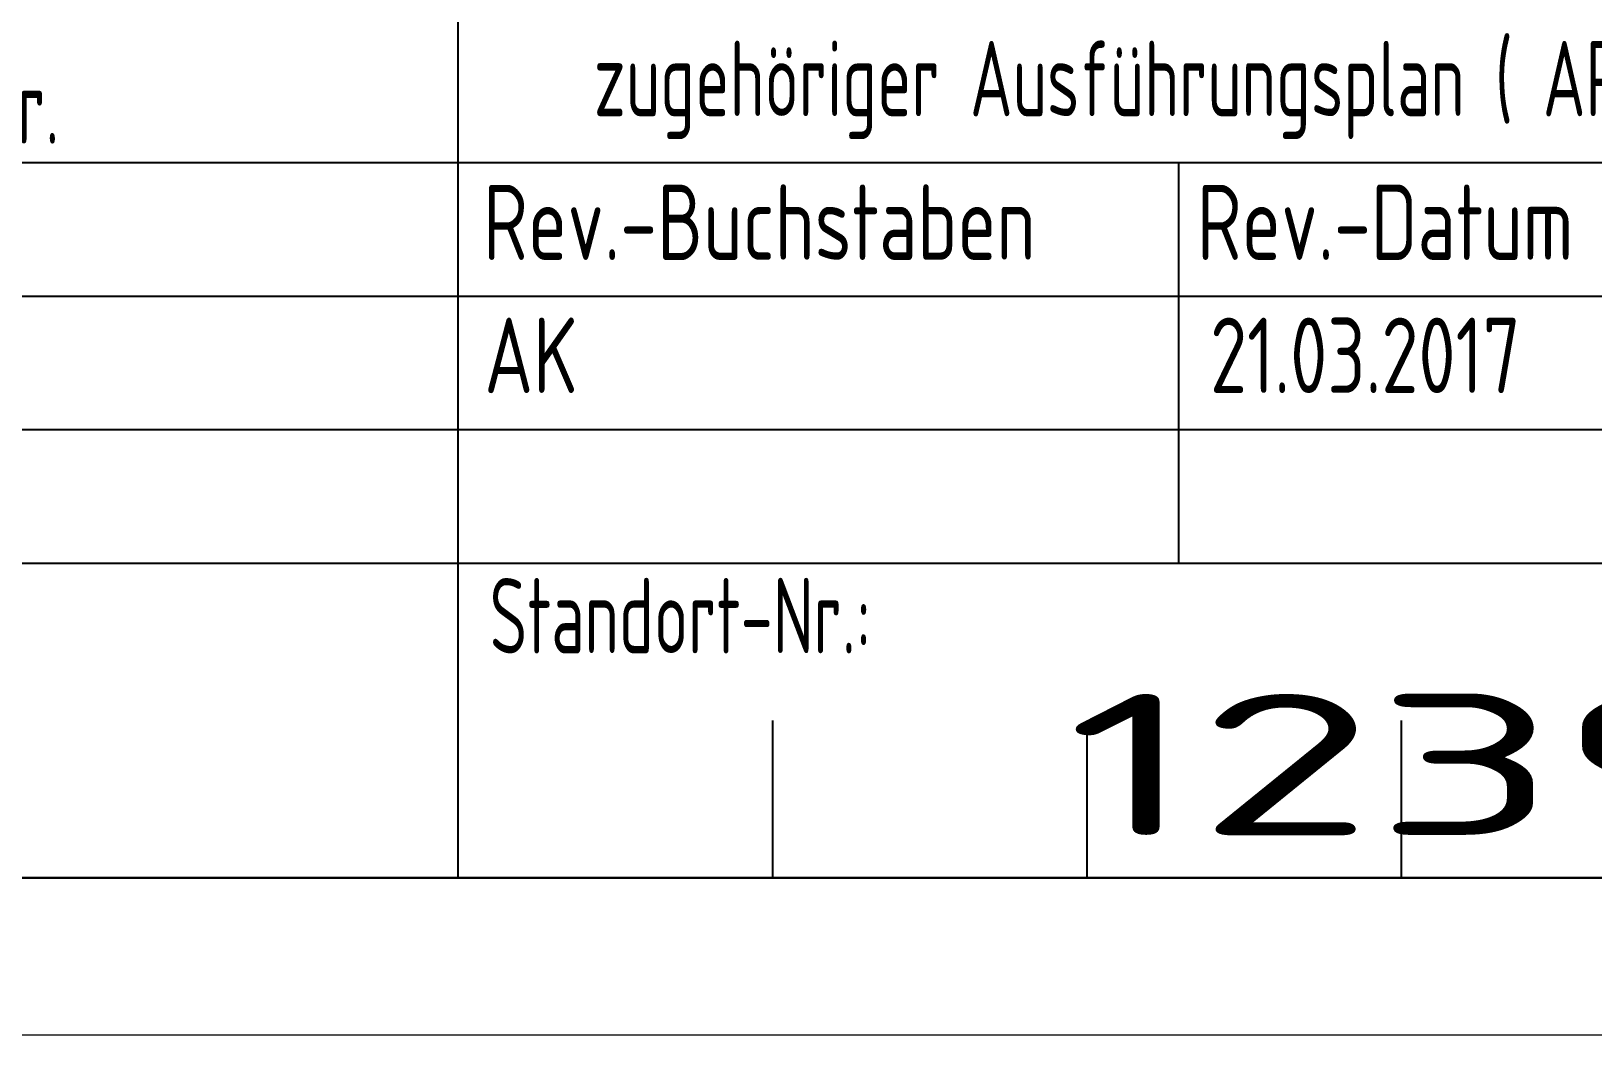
# Model space of a CAD drawing. Header units: millimetres. Extents: x -6273 to 60188, y -6573 to 16187.
# Drawn here: x 35252.7 to 35749.6, y 3300.7 to 3620.2 of the extents above; entities that cross this region are included whole.
import ezdxf
from ezdxf.enums import TextEntityAlignment as Align

# ---------------------------------------------------------------- set-up
doc = ezdxf.new("R2010")
doc.units = ezdxf.units.MM
doc.header["$LTSCALE"] = 0.4
for name, color, linetype, lineweight in [('00_Rahmen_Schriftfeld', 7, 'Continuous', 25), ('Text_B', 3, 'Continuous', 25), ('Text_C', 2, 'Continuous', 13)]:
    doc.layers.add(name, color=color, linetype=linetype, lineweight=lineweight)
doc.layers.add('Plankopf', color=255, linetype='Continuous')
doc.styles.get("Standard").update_dxf_attribs({"font": 'isocp.shx', "width": 0.85})
doc.styles.add('STO-Nr', font='isoct.shx')

# ---------------------------------------------------------------- blocks, each defined once
blk = doc.blocks.new('Rahmen_A3 o2')
at = {"layer": 'Text_B'}
blk.add_lwpolyline([(-3900, 0), (0, 0), (0, 2870), (-3900, 2870)], close=True, dxfattribs=at)
at = {"layer": 'Text_C'}
blk.add_lwpolyline([(50, -50), (50, 2920), (-4150, 2920), (-4150, -50)], close=True, dxfattribs=at)
blk = doc.blocks.new('Schriftfeld')
at = {"color": 0, "linetype": 'ByBlock', "lineweight": 50, "width": 0.85}
for tag, p in [('STO-NAME', (9800, 4050)), ('STO-STRASSE', (9800, 3200)), ('STO-ORT', (9800, 2775))]:
    blk.add_attdef(tag, p, '', height=275, dxfattribs=at)
at = {"color": 0, "linetype": 'ByBlock', "lineweight": -2, "width": 0.85}
for tag, p in [('DATUM-ERSTELLT', (3000, 3625)), ('NAME-ERSTELLT', (4800, 3625)), ('DATUM-GEPRÜFT', (3000, 3200)), ('NAME-GEPRÜFT', (4800, 3200)), ('DATUM-FREIGEGEBEN', (3000, 2775)), ('NAME-FREIGEGEBEN', (4800, 2775))]:
    blk.add_attdef(tag, p, '', height=250, dxfattribs=at)
at = {"color": 0, "linetype": 'ByBlock', "lineweight": 50, "width": 0.85}
for tag, height, p in [('BLATT-ANZAHL', 275, (18000, 2700)), ('REVISION', 450, (18000, 0)), ('PLANART', 275, (14700, 0))]:
    blk.add_attdef(tag, text='', height=height, dxfattribs=at).set_placement(p, align=Align.BOTTOM_CENTER)
at = {"color": 0, "linetype": 'ByBlock', "lineweight": 100, "style": 'STO-Nr', "width": 2.05}
blk.add_attdef('STO-NR', text='', height=450, dxfattribs=at).set_placement((7400, 0), align=Align.BOTTOM_CENTER)

msp = doc.modelspace()

# ---------------------------------------------------------------- linework, layer by layer
at = {"layer": '00_Rahmen_Schriftfeld', "color": 7}
for p, q in [((35488.54, 3400.77), (35488.54, 3350.77)), ((35588.54, 3400.77), (35588.54, 3350.77)), ((35688.54, 3400.77), (35688.54, 3350.77)), ((36948.37, 3350.7), (35098.37, 3350.7))]:
    msp.add_line(p, q, dxfattribs=at)
at = {"layer": 'Plankopf', "color": 254}
for p, q in [((35388.54, 3350.77), (35388.54, 3790.77)), ((36021.04, 3578.27), (35098.54, 3578.27)), ((35617.77, 3578.27), (35617.77, 3450.77)), ((36021.04, 3535.77), (35098.54, 3535.77)), ((36021.04, 3493.27), (35098.54, 3493.27)), ((36948.54, 3450.77), (35098.54, 3450.77)), ((35098.37, 3350.7), (36948.37, 3350.7))]:
    msp.add_line(p, q, dxfattribs=at)

# ---------------------------------------------------------------- block references
msp.add_blockref('Rahmen_A3 o2', (36948.37, 3350.7))
at = {"layer": '00_Rahmen_Schriftfeld'}
ref = msp.add_blockref('Schriftfeld', (35098.37, 3350.7), dxfattribs=dict(at, xscale=0.1, yscale=0.1, zscale=0.1))
ref.add_attrib('STO-NR', '123990708', dxfattribs={"layer": '0', "color": 0, "linetype": 'ByBlock', "lineweight": 100, "height": 45, "style": 'STO-Nr', "width": 2.05}).set_placement((35838.37, 3350.7), align=Align.BOTTOM_CENTER)

# ---------------------------------------------------------------- texts
at = {"layer": '00_Rahmen_Schriftfeld', "color": 7, "char_height": 24, "attachment_point": 1}
for s, insert, width in [('{\\W0.7;zugehöriger Ausführungsplan ( AP )}', (35431.65, 3617.13), 417.9524), ('N{\\W0.7;etzelement-Nr.}', (35108.73, 3608.42), 138.4862), ('{\\W0.8;Rev.-Buchstaben}', (35396.45, 3571.39), 208.0232), ('{\\W0.8;Rev.-Datum}', (35623.59, 3571.39), 138.4862), ('{\\W0.8;AK}', (35396.86, 3529.01), 167.4781), ('{\\W0.8;21.03.2017}', (35627.77, 3529.01), 151.4987), ('{\\W0.7;Standort-Nr.:}', (35398.54, 3446.12), 452.44)]:
    msp.add_mtext(s, dxfattribs=dict(at, insert=insert, width=width))

doc.saveas('drawing.dxf')
